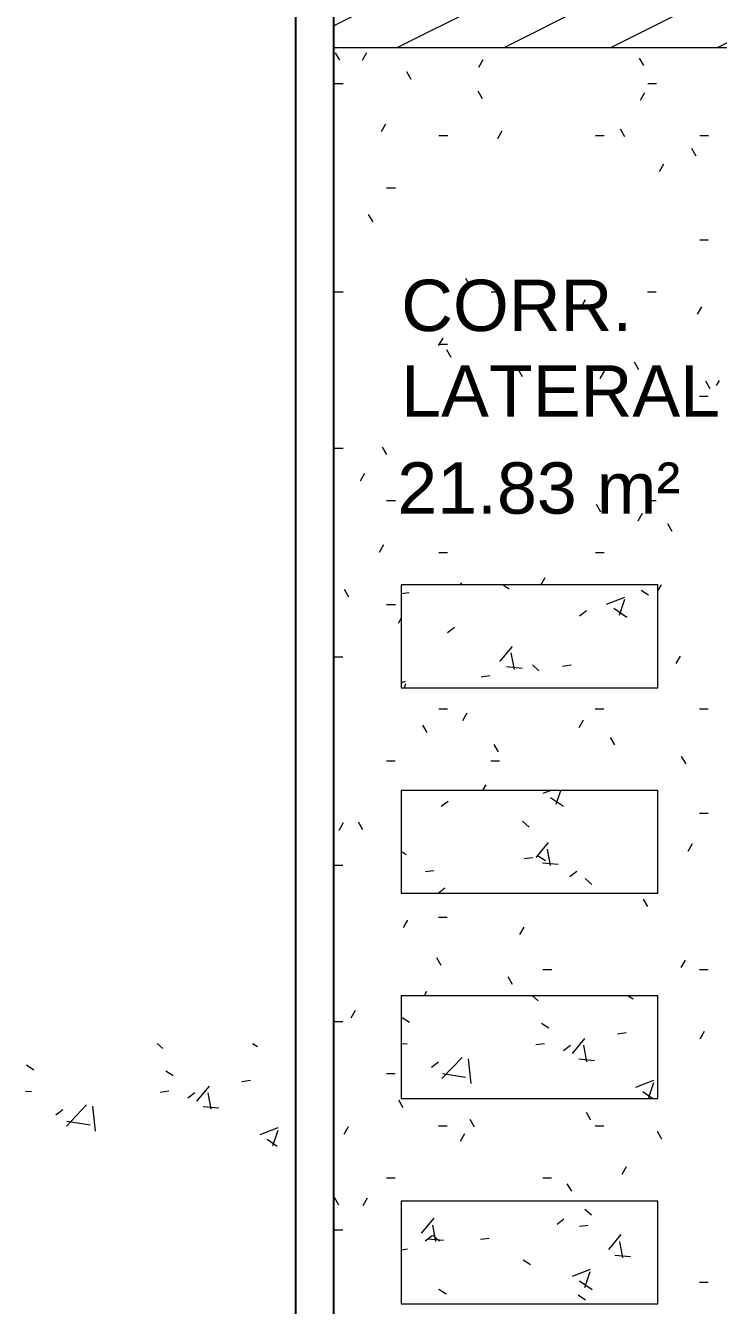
# Model space of a CAD drawing. Header units: metres. Extents: x 37 to 147, y -14 to 160.
# Drawn here: x 37.413 to 40.112, y 2.346 to 7.331 of the extents above; entities that cross this region are included whole.
import ezdxf

# ---------------------------------------------------------------- set-up
doc = ezdxf.new("R2010")
doc.units = ezdxf.units.M
doc.header["$MEASUREMENT"] = 0
for name, color, linetype, lineweight in [('A-AREA-IDEN', 32, 'Continuous', 9), ('A-DETL-GENF', 92, 'Continuous', 9), ('A-DETL-THIN', 151, 'Continuous', 9), ('A-FLOR', 192, 'Continuous', 9), ('A-FLOR-PATT', 8, 'Continuous', 9), ('A-WALL', 18, 'Continuous', 9)]:
    doc.layers.add(name, color=color, linetype=linetype, lineweight=lineweight)
doc.styles.add('Arial', font='arial.ttf', dxfattribs={"height": 0.2})
pattern_1 = [(50, (0, 0), (0.728831, -0.063291), [0.076, -0.838]), (355, (0, 0), (-0.140933, 0.764191), [0.061, -0.671]), (100.451, (0.061, -0.005), (0.587733, 0.700228), [0.065, -0.712]), (46.184, (0, 0.203), (1.084173, -0.168552), [0.114, -1.257]), (96.636, (0.09, 0.189), (0.950027, 0.989415), [0.097, -1.069]), (351.184, (0, 0.203), (0.949968, 0.990104), [0.091, -1.006]), (21, (0.102, 0.152), (0.606766, -0.4087), [0.076, -0.838]), (326, (0.102, 0.152), (0.247225, 0.736702), [0.061, -0.671]), (71.451, (0.152, 0.118), (0.85352, 0.327495), [0.065, -0.712]), (37.5, (0, 0), (0.0124776, 0.3385577), [0.034, -0.629, 0.034, -0.647, -0.673]), (37.5, (0, 0), (0.0124776, 0.3385577), [-1.343, 0.034, -0.64]), (7.5, (0, 0), (0.2670375, 0.40028), [0.034, -0.355, 0.034, -0.614, -0.257]), (7.5, (0, 0), (0.2670375, 0.40028), [-1.035, 0.034, -0.223]), (327.5, (-0.227, 0), (0.5425395, -0.0231283), [0.034, -0.22, 0.034, -0.759, -1.052]), (327.5, (-0.227, 0), (0.5425395, -0.0231283), [-1.046, 0.034, -1.018]), (317.5, (-0.328, 0), (0.5922234, 0.1015895), [0.034, -0.297, 0.034, -0.493, -0.747]), (317.5, (-0.328, 0), (0.5922234, 0.1015895), [-0.856, 0.034, -0.713])]

msp = doc.modelspace()

# ---------------------------------------------------------------- hatches: boundary and pattern name
at = {"layer": 'A-DETL-GENF'}
h = msp.add_hatch(dxfattribs=at)
h.set_pattern_fill('FP_7', style=0, pattern_type=2)
h.set_pattern_definition(pattern_1)
h.paths.add_polyline_path([(39.8763, 4.752), (39.8763, 5.152), (38.8763, 5.152), (38.8763, 4.752), (39.423, 4.752)], flags=0)
h = msp.add_hatch(dxfattribs=at)
h.set_pattern_fill('FP_7', style=0, pattern_type=2)
h.set_pattern_definition(pattern_1)
h.paths.add_polyline_path([(39.8763, 3.952), (39.8763, 4.352), (38.8763, 4.352), (38.8763, 3.952), (39.423, 3.952)], flags=0)
h = msp.add_hatch(dxfattribs=at)
h.set_pattern_fill('FP_7', style=0, pattern_type=2)
h.set_pattern_definition(pattern_1)
h.paths.add_polyline_path([(39.8763, 3.152), (39.8763, 3.552), (38.8763, 3.552), (38.8763, 3.152), (39.423, 3.152)], flags=0)
h = msp.add_hatch(dxfattribs=at)
h.set_pattern_fill('FP_7', style=0, pattern_type=2)
h.set_pattern_definition([(50, (-1.46286, -0.1855), (0.728831, -0.063291), [0.076, -0.838]), (355, (-1.46286, -0.1855), (-0.140933, 0.764191), [0.061, -0.671]), (100.451, (-1.40186, -0.1905), (0.587733, 0.700228), [0.065, -0.712]), (46.184, (-1.4629, 0.0175), (1.084173, -0.168552), [0.114, -1.257]), (96.636, (-1.3729, 0.0035), (0.950027, 0.989415), [0.097, -1.069]), (351.184, (-1.4629, 0.0175), (0.949968, 0.990104), [0.091, -1.006]), (21, (-1.36086, -0.0335), (0.606766, -0.4087), [0.076, -0.838]), (326, (-1.36086, -0.0335), (0.247225, 0.736702), [0.061, -0.671]), (71.451, (-1.31086, -0.0675), (0.85352, 0.327495), [0.065, -0.712]), (37.5, (-1.46286, -0.1855), (0.0124776, 0.3385577), [0.034, -0.629, 0.034, -0.647, -0.673]), (37.5, (-1.46286, -0.1855), (0.0124776, 0.3385577), [-1.343, 0.034, -0.64]), (7.5, (-1.46286, -0.1855), (0.2670375, 0.40028), [0.034, -0.355, 0.034, -0.614, -0.257]), (7.5, (-1.46286, -0.1855), (0.2670375, 0.40028), [-1.035, 0.034, -0.223]), (327.5, (-1.68986, -0.1855), (0.5425395, -0.0231283), [0.034, -0.22, 0.034, -0.759, -1.052]), (327.5, (-1.68986, -0.1855), (0.5425395, -0.0231283), [-1.046, 0.034, -1.018]), (317.5, (-1.79086, -0.1855), (0.5922234, 0.1015895), [0.034, -0.297, 0.034, -0.493, -0.747]), (317.5, (-1.79086, -0.1855), (0.5922234, 0.1015895), [-0.856, 0.034, -0.713])])
h.paths.add_polyline_path([(38.4134, 2.9665), (38.4134, 3.3665), (37.4134, 3.3665), (37.4134, 2.9665), (37.9602, 2.9665)], flags=0)
h = msp.add_hatch(dxfattribs=at)
h.set_pattern_fill('FP_7', style=0, pattern_type=2)
h.set_pattern_definition(pattern_1)
h.paths.add_polyline_path([(39.8763, 2.352), (39.8763, 2.752), (38.8763, 2.752), (38.8763, 2.352), (39.423, 2.352)], flags=0)
at = {"layer": 'A-FLOR-PATT'}
h = msp.add_hatch(dxfattribs=at)
h.set_pattern_fill('FP_4', color=256, style=0, pattern_type=2)
h.set_pattern_definition([(216.87, (0.167, 0.416), (1.24899851, 0.83300223), [0.208, -1.874]), (206.565, (0.417, 0.292), (-0.41680344, -0.4163555), [0.466, -0.466]), (198.435, (0.417, 0.083), (-0.83294356, -0.41678894), [0.263, -1.054])])
h.paths.add_polyline_path([(45.7143, -11.7544), (46.6143, -11.7544), (46.6143, -5.9544), (44.7143, -5.9544), (44.7143, -7.4544), (44.6143, -7.4544), (44.6143, -8.6544), (44.7143, -8.6544), (44.7143, -11.7544), (44.8143, -11.7544)], flags=0)
h.paths.add_polyline_path([(41.0722, 7.2456), (46.6143, 7.2456), (46.6143, 10.7456), (38.6143, 10.7456), (38.6143, 7.2456), (39.423, 7.2456)], flags=0)
h.paths.add_polyline_path([(40.1355, 7.9111), (40.1143, 7.9111), (40.1143, 10.4111), (45.1317, 10.4111), (45.1317, 7.9111), (42.7214, 7.9111)], flags=0)
h = msp.add_hatch(dxfattribs=at)
h.set_pattern_fill('FP_2', color=256, style=0, pattern_type=2)
h.set_pattern_definition([(0, (0, 0), (0.813, 0.203), [0.034, -0.576, 0.034, -0.576, -3.251]), (0, (0, 0), (0.813, 0.203), [-1.219, 0.034, -1.186, 0.034, -0.576, -1.422]), (0, (0, 0), (0.813, 0.203), [-3.048, 0.034, -0.373, 0.034, -0.982]), (120, (0.305, 0.102), (-0.5823032, 0.60257865), [0.034, -0.576, 0.034, -0.576, -3.251]), (120, (0.305, 0.102), (-0.5823032, 0.60257865), [-1.219, 0.034, -1.186, 0.034, -0.576, -1.422]), (120, (0.305, 0.102), (-0.5823032, 0.60257865), [-3.048, 0.034, -0.373, 0.034, -0.982]), (240, (0.406, 0.508), (-0.2306968, -0.80557865), [0.034, -0.576, 0.034, -0.576, -3.251]), (240, (0.406, 0.508), (-0.2306968, -0.80557865), [-1.219, 0.034, -1.186, 0.034, -0.576, -1.422]), (240, (0.406, 0.508), (-0.2306968, -0.80557865), [-3.048, 0.034, -0.373, 0.034, -0.982])])
h.paths.add_polyline_path([(38.7143, -7.4544), (39.6143, -7.4544), (39.6143, -7.3044), (40.1143, -7.3044), (40.1143, 6.4456), (42.1093, 6.4456), (42.1093, 6.9556), (42.9193, 6.9556), (42.9193, 6.4456), (43.0643, 6.4456), (43.0643, 3.2956), (46.6143, 3.2956), (46.6143, 7.2456), (38.6143, 7.2456), (38.6143, -7.3044), (38.7143, -7.3044)], flags=0)
h.paths.add_polyline_path([(39.0517, -6.448), (38.8763, -6.448), (38.8763, -6.048), (39.8763, -6.048), (39.8763, -6.448), (39.6143, -6.448)], flags=0)
h.paths.add_polyline_path([(39.6143, -5.648), (38.8763, -5.648), (38.8763, -5.248), (39.8763, -5.248), (39.8763, -5.648)], flags=0)
h.paths.add_polyline_path([(39.1835, -4.848), (38.8763, -4.848), (38.8763, -4.448), (39.8763, -4.448), (39.8763, -4.848), (39.423, -4.848)], flags=0)
h.paths.add_polyline_path([(38.8763, -4.048), (38.8763, -3.648), (39.8763, -3.648), (39.8763, -4.048), (39.2495, -4.048)], flags=0)
h.paths.add_polyline_path([(38.8763, -3.248), (38.8763, -2.848), (39.8763, -2.848), (39.8763, -3.248), (39.3154, -3.248)], flags=0)
h.paths.add_polyline_path([(38.8763, -2.448), (38.8763, -2.048), (39.8763, -2.048), (39.8763, -2.448), (39.3813, -2.448)], flags=0)
h.paths.add_polyline_path([(39.423, -1.648), (38.8763, -1.648), (38.8763, -1.248), (39.8763, -1.248), (39.8763, -1.648), (39.4473, -1.648)], flags=0)
h.paths.add_polyline_path([(39.8763, -0.848), (38.8763, -0.848), (38.8763, -0.448), (39.8763, -0.448), (39.8763, -0.7794)], flags=0)
h.paths.add_polyline_path([(39.8763, -0.048), (38.8763, -0.048), (38.8763, 0.352), (39.8763, 0.352)], flags=0)
h.paths.add_polyline_path([(39.423, 0.752), (38.8763, 0.752), (38.8763, 1.152), (39.8763, 1.152), (39.8763, 0.752), (39.6451, 0.752)], flags=0)
h.paths.add_polyline_path([(39.8763, 1.552), (38.8763, 1.552), (38.8763, 1.952), (39.8763, 1.952), (39.8763, 1.8556)], flags=0)
h.paths.add_polyline_path([(39.423, 2.352), (38.8763, 2.352), (38.8763, 2.752), (39.8763, 2.752), (39.8763, 2.352), (39.777, 2.352)], flags=0)
h.paths.add_polyline_path([(39.8429, 3.152), (38.8763, 3.152), (38.8763, 3.552), (39.8763, 3.552), (39.8763, 3.152)], flags=0)
h.paths.add_polyline_path([(39.8763, 3.952), (38.8763, 3.952), (38.8763, 4.352), (39.8763, 4.352), (39.8763, 4.1845)], flags=0)
h.paths.add_polyline_path([(39.423, 4.752), (38.8763, 4.752), (38.8763, 5.152), (39.8763, 5.152), (39.8763, 4.752)], flags=0)
h.paths.add_polyline_path([(38.8763, 5.552), (38.8763, 5.952), (39.8763, 5.952), (39.8763, 5.552), (39.423, 5.552)], flags=0)
h.paths.add_polyline_path([(39.8763, 6.352), (38.8763, 6.352), (38.8763, 6.752), (39.8763, 6.752), (39.8763, 6.4456)], flags=0)
h.paths.add_polyline_path([(42.5231, 6.4852), (42.5267, 6.488), (42.5259, 6.488)], flags=0)
h.paths.add_polyline_path([(42.5143, 6.4828), (42.5189, 6.4834), (42.5166, 6.4834)], flags=0)
h.paths.add_polyline_path([(42.5312, 6.4958), (42.5318, 6.5003), (42.5312, 6.5003)], flags=0)
h.paths.add_polyline_path([(42.5312, 6.5049), (42.5295, 6.5091), (42.5295, 6.5079)], flags=0)
h.paths.add_polyline_path([(42.5231, 6.5155), (42.5189, 6.5172), (42.5189, 6.5166)], flags=0)

# ---------------------------------------------------------------- linework, layer by layer
at = {"layer": 'A-DETL-THIN'}
for p, q in [((39.8763, 5.152), (38.8763, 5.152)), ((38.8763, 5.152), (38.8763, 4.752)), ((39.8763, 4.752), (39.8763, 5.152)), ((38.8763, 4.752), (39.8763, 4.752)), ((39.8763, 4.352), (38.8763, 4.352)), ((38.8763, 4.352), (38.8763, 3.952)), ((39.8763, 3.952), (39.8763, 4.352)), ((38.8763, 3.952), (39.8763, 3.952)), ((39.8763, 3.552), (38.8763, 3.552)), ((38.8763, 3.552), (38.8763, 3.152)), ((39.8763, 3.152), (39.8763, 3.552)), ((38.8763, 3.152), (39.8763, 3.152)), ((39.8763, 2.752), (38.8763, 2.752)), ((38.8763, 2.752), (38.8763, 2.352)), ((39.8763, 2.352), (39.8763, 2.752)), ((38.8763, 2.352), (39.8763, 2.352))]:
    msp.add_line(p, q, dxfattribs=at)
at = {"layer": 'A-FLOR'}
msp.add_line((38.6143, 7.2456), (46.6143, 7.2456), dxfattribs=at)
at = {"layer": 'A-WALL', "lineweight": 25}
for p, q in [((38.4643, 10.8956), (38.4643, -11.9044)), ((38.6143, -7.3044), (38.6143, 10.7456))]:
    msp.add_line(p, q, dxfattribs=at)

# ---------------------------------------------------------------- texts
at = {"layer": 'A-AREA-IDEN', "char_height": 0.2, "attachment_point": 1, "style": 'Arial'}
for s, insert, width in [('CORR.\\PLATERAL', (38.8763, 6.3412), 0.962025), ('21.83 m²', (38.861, 5.6297), 1.170464)]:
    msp.add_mtext(s, dxfattribs=dict(at, insert=insert, width=width))

doc.saveas('drawing.dxf')
